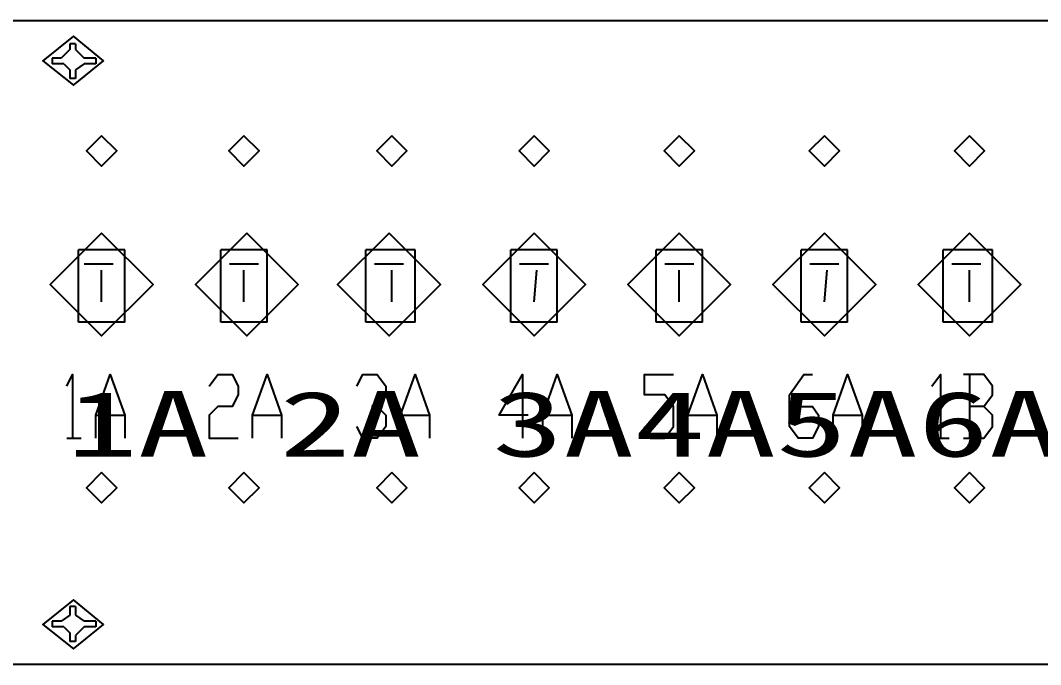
# Model space of a CAD drawing. Header units: metres. Extents: x 17 to 1264, y 17 to 859.
# Drawn here: x 238.9 to 289.5, y 702.3 to 734.3 of the extents above; entities that cross this region are included whole.
import ezdxf

# ---------------------------------------------------------------- set-up
doc = ezdxf.new("R2010")
doc.units = ezdxf.units.M
for name, color, linetype in [('LINES', 7, 'Continuous'), ('POLYLINES', 4, 'Continuous'), ('TEXTS', 3, 'Continuous')]:
    doc.layers.add(name, color=color, linetype=linetype)

msp = doc.modelspace()

# ---------------------------------------------------------------- linework, layer by layer
at = {"layer": 'LINES'}
for p, q in [((183.02, 734.26), (325, 734.26)), ((241.34, 733.1), (241.34, 732.82)), ((241.63, 733.1), (241.34, 733.1)), ((241.63, 733.1), (241.63, 732.82)), ((241.34, 732.82), (240.91, 732.38)), ((241.63, 732.82), (242.06, 732.38)), ((240.47, 732.38), (240.47, 732.1)), ((240.91, 732.38), (240.47, 732.38)), ((241.05, 732.1), (240.47, 732.1)), ((241.05, 732.1), (241.34, 731.81)), ((242.06, 732.1), (241.63, 731.81)), ((242.63, 732.38), (242.06, 732.38)), ((242.63, 732.1), (242.06, 732.1)), ((242.63, 732.38), (242.63, 732.1)), ((241.34, 731.81), (241.34, 731.38)), ((241.63, 731.81), (241.63, 731.38)), ((241.63, 731.38), (241.34, 731.38)), ((244.07, 722.88), (241.77, 722.88)), ((241.77, 719.28), (241.77, 722.88)), ((244.07, 719.28), (244.07, 722.88)), ((251.13, 722.88), (248.83, 722.88)), ((248.83, 719.28), (248.83, 722.88)), ((251.13, 719.28), (251.13, 722.88)), ((258.47, 722.88), (256.03, 722.88)), ((256.03, 719.28), (256.03, 722.88)), ((258.47, 719.28), (258.47, 722.88)), ((265.53, 722.88), (263.23, 722.88)), ((263.23, 719.28), (263.23, 722.88)), ((265.53, 719.28), (265.53, 722.88)), ((272.73, 722.88), (270.43, 722.88)), ((270.43, 719.28), (270.43, 722.88)), ((272.73, 719.28), (272.73, 722.88)), ((279.93, 722.88), (277.63, 722.88)), ((277.63, 719.28), (277.63, 722.88)), ((279.93, 719.28), (279.93, 722.88)), ((287.13, 722.88), (284.68, 722.88)), ((284.68, 719.28), (284.68, 722.88)), ((287.13, 719.28), (287.13, 722.88)), ((243.5, 722.16), (242.06, 722.16)), ((242.92, 720.29), (242.92, 721.87)), ((250.7, 722.16), (249.26, 722.16)), ((249.98, 720.29), (249.98, 721.87)), ((257.9, 722.16), (256.46, 722.16)), ((257.32, 720.29), (257.32, 721.87)), ((265.1, 722.16), (263.66, 722.16)), ((264.38, 720.29), (264.52, 721.87)), ((272.3, 722.16), (270.86, 722.16)), ((271.58, 720.29), (271.58, 721.87)), ((279.5, 722.16), (278.06, 722.16)), ((278.78, 720.29), (278.92, 721.87)), ((286.55, 722.16), (285.11, 722.16)), ((285.98, 720.29), (285.98, 721.87)), ((244.07, 719.28), (241.77, 719.28)), ((251.13, 719.28), (248.83, 719.28)), ((258.47, 719.28), (256.03, 719.28)), ((265.53, 719.28), (263.23, 719.28)), ((272.73, 719.28), (270.43, 719.28)), ((279.93, 719.28), (277.63, 719.28)), ((287.13, 719.28), (284.68, 719.28)), ((285.98, 716.69), (285.98, 713.52)), ((242.63, 714.67), (244.07, 714.67)), ((250.41, 714.67), (251.85, 714.67)), ((257.75, 714.67), (259.19, 714.67)), ((264.81, 714.67), (266.25, 714.67)), ((272.01, 714.67), (273.45, 714.67)), ((279.21, 714.67), (280.65, 714.67)), ((241.19, 713.52), (241.91, 713.52)), ((284.11, 713.52), (284.97, 713.52)), ((241.34, 705.17), (241.34, 704.74)), ((241.63, 705.17), (241.34, 705.17)), ((241.63, 705.17), (241.63, 704.74)), ((241.34, 704.74), (240.91, 704.45)), ((241.63, 704.74), (242.06, 704.45)), ((240.47, 704.45), (240.47, 704.16)), ((240.91, 704.45), (240.47, 704.45)), ((241.05, 704.16), (240.47, 704.16)), ((241.05, 704.16), (241.34, 703.87)), ((242.06, 704.16), (241.63, 703.73)), ((242.63, 704.45), (242.06, 704.45)), ((242.63, 704.16), (242.06, 704.16)), ((242.63, 704.45), (242.63, 704.16)), ((241.34, 703.87), (241.34, 703.44)), ((241.63, 703.73), (241.63, 703.44)), ((241.63, 703.44), (241.34, 703.44)), ((325, 702.29), (183.02, 702.29))]:
    msp.add_line(p, q, dxfattribs=at)
at = {"layer": 'POLYLINES'}
for points in [[(243.02, 732.26), (241.52, 733.47), (240.01, 732.26), (241.52, 731.05), (243.02, 732.26), (243.02, 732.26)], [(242.92, 728.53), (242.17, 727.78), (242.92, 727.03), (243.67, 727.78), (242.92, 728.53), (242.92, 728.53)], [(249.98, 728.53), (249.23, 727.78), (249.98, 727.03), (250.73, 727.78), (249.98, 728.53), (249.98, 728.53)], [(257.32, 728.53), (256.57, 727.78), (257.32, 727.03), (258.07, 727.78), (257.32, 728.53), (257.32, 728.53)], [(264.38, 728.53), (263.63, 727.78), (264.38, 727.03), (265.13, 727.78), (264.38, 728.53), (264.38, 728.53)], [(271.58, 728.53), (270.83, 727.78), (271.58, 727.03), (272.33, 727.78), (271.58, 728.53), (271.58, 728.53)], [(278.78, 728.53), (278.03, 727.78), (278.78, 727.03), (279.53, 727.78), (278.78, 728.53), (278.78, 728.53)], [(285.98, 728.53), (285.23, 727.78), (285.98, 727.03), (286.73, 727.78), (285.98, 728.53), (285.98, 728.53)], [(242.92, 723.7), (240.37, 721.15), (242.92, 718.6), (245.47, 721.15), (242.92, 723.7), (242.92, 723.7)], [(250.12, 723.7), (247.57, 721.15), (250.12, 718.6), (252.67, 721.15), (250.12, 723.7), (250.12, 723.7)], [(257.18, 723.7), (254.63, 721.15), (257.18, 718.6), (259.73, 721.15), (257.18, 723.7), (257.18, 723.7)], [(264.38, 723.7), (261.83, 721.15), (264.38, 718.6), (266.93, 721.15), (264.38, 723.7), (264.38, 723.7)], [(271.58, 723.7), (269.03, 721.15), (271.58, 718.6), (274.13, 721.15), (271.58, 723.7), (271.58, 723.7)], [(278.78, 723.7), (276.23, 721.15), (278.78, 718.6), (281.33, 721.15), (278.78, 723.7), (278.78, 723.7)], [(285.98, 723.7), (283.43, 721.15), (285.98, 718.6), (288.53, 721.15), (285.98, 723.7), (285.98, 723.7)], [(241.19, 716.11), (241.48, 716.69), (241.48, 713.52)], [(242.63, 713.52), (242.63, 714.67), (243.35, 716.69), (244.07, 714.67), (244.07, 713.52)], [(248.25, 716.11), (248.68, 716.69), (249.4, 716.69), (249.69, 716.11), (249.69, 715.68), (249.4, 715.1), (248.68, 715.1), (248.25, 714.67), (248.25, 713.52), (249.69, 713.52)], [(250.41, 713.52), (250.41, 714.67), (251.13, 716.69), (251.85, 714.67), (251.85, 713.52)], [(255.59, 716.11), (255.88, 716.69), (256.6, 716.69), (257.03, 716.11), (257.03, 715.68), (256.6, 715.1), (256.31, 715.1)], [(257.75, 713.52), (257.75, 714.67), (258.47, 716.69), (259.19, 714.67), (259.19, 713.52)], [(264.09, 714.67), (262.65, 714.67), (263.8, 716.69), (263.8, 713.52)], [(264.81, 713.52), (264.81, 714.67), (265.53, 716.69), (266.25, 714.67), (266.25, 713.52)], [(269.85, 714.1), (270.14, 713.52), (270.86, 713.52), (271.29, 714.1), (271.29, 715.1), (270.86, 715.68), (269.85, 715.68), (269.85, 716.69), (271.29, 716.69)], [(272.01, 713.52), (272.01, 714.67), (272.73, 716.69), (273.45, 714.67), (273.45, 713.52)], [(277.05, 715.1), (278.2, 715.1), (278.49, 714.67), (278.49, 714.1), (278.2, 713.52), (277.48, 713.52), (277.05, 714.1), (277.05, 715.68), (277.77, 716.69), (278.2, 716.69)], [(279.21, 713.52), (279.21, 714.67), (279.93, 716.69), (280.65, 714.67), (280.65, 713.52)], [(284.11, 716.11), (284.54, 716.69), (284.54, 713.52)], [(286.7, 715.1), (287.13, 715.68), (287.13, 716.11), (286.7, 716.69), (285.69, 716.69)], [(256.6, 715.1), (257.03, 714.67), (257.03, 714.1), (256.6, 713.52), (255.88, 713.52), (255.59, 714.1)], [(285.69, 713.52), (286.7, 713.52), (287.13, 714.1), (287.13, 714.67), (286.7, 715.1), (285.98, 715.1)], [(242.92, 711.82), (242.17, 711.07), (242.92, 710.32), (243.67, 711.07), (242.92, 711.82), (242.92, 711.82)], [(249.98, 711.82), (249.23, 711.07), (249.98, 710.32), (250.73, 711.07), (249.98, 711.82), (249.98, 711.82)], [(257.32, 711.82), (256.57, 711.07), (257.32, 710.32), (258.07, 711.07), (257.32, 711.82), (257.32, 711.82)], [(264.38, 711.82), (263.63, 711.07), (264.38, 710.32), (265.13, 711.07), (264.38, 711.82), (264.38, 711.82)], [(271.58, 711.82), (270.83, 711.07), (271.58, 710.32), (272.33, 711.07), (271.58, 711.82), (271.58, 711.82)], [(278.78, 711.82), (278.03, 711.07), (278.78, 710.32), (279.53, 711.07), (278.78, 711.82), (278.78, 711.82)], [(285.98, 711.82), (285.23, 711.07), (285.98, 710.32), (286.73, 711.07), (285.98, 711.82), (285.98, 711.82)], [(243.02, 704.28), (241.52, 705.5), (240.01, 704.28), (241.52, 703.07), (243.02, 704.28), (243.02, 704.28)]]:
    msp.add_lwpolyline(points, dxfattribs=at)

# ---------------------------------------------------------------- texts
at = {"layer": 'TEXTS', "width": 1.592038}
msp.add_text('1A 2A 3A4A5A6A1B', height=3.25, dxfattribs=at).set_placement((241.19, 712.61))

doc.saveas('drawing.dxf')
